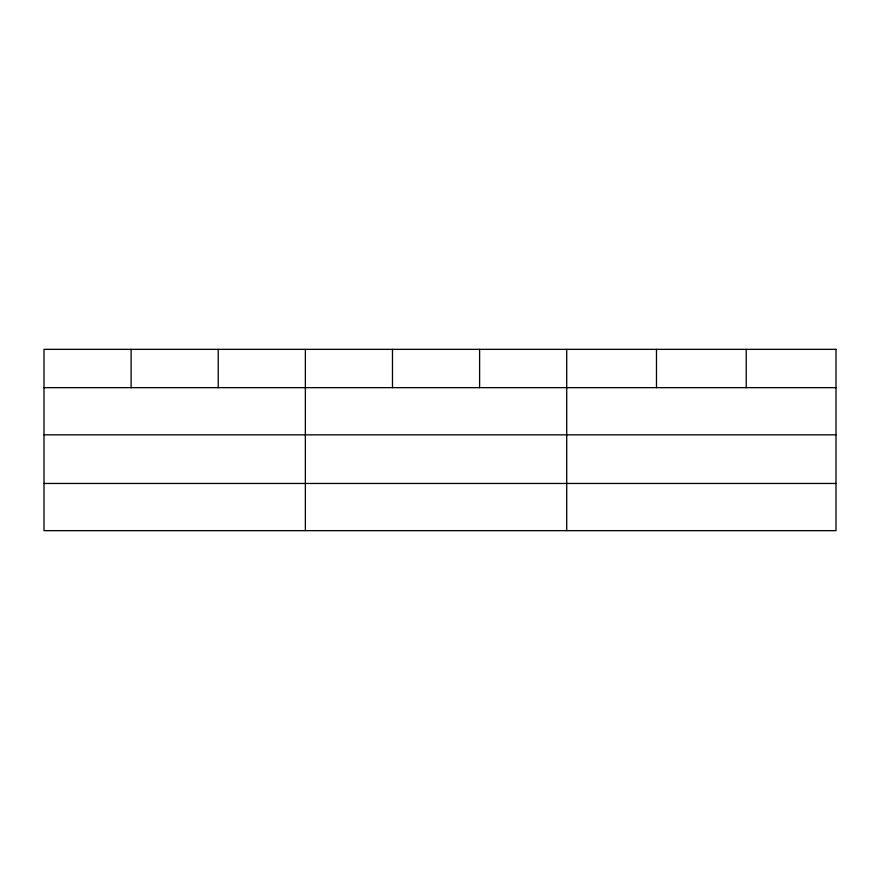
<?xml version="1.0" encoding="UTF-8"?>
<svg xmlns="http://www.w3.org/2000/svg" width="880" height="880" viewBox="0 0 880 880"><rect width="100%" height="100%" fill="white"/><g stroke="black" fill="none" stroke-linecap="round" stroke-linejoin="round"><path stroke-width="1.32" d="M44 387.651L836 387.651M44 434.841L836 434.841M44 483.461L836 483.461M746.24 349.349L746.24 387.651M656.48 349.349L656.48 387.651M566.72 349.349L566.72 530.651M479.6 349.349L479.6 387.651M392.48 349.349L392.48 387.651M305.36 349.349L305.36 530.651M218.24 349.349L218.24 387.651M131.12 349.349L131.12 387.651M836 349.349L44 349.349L44 530.651L836 530.651L836 349.349"/></g></svg>
